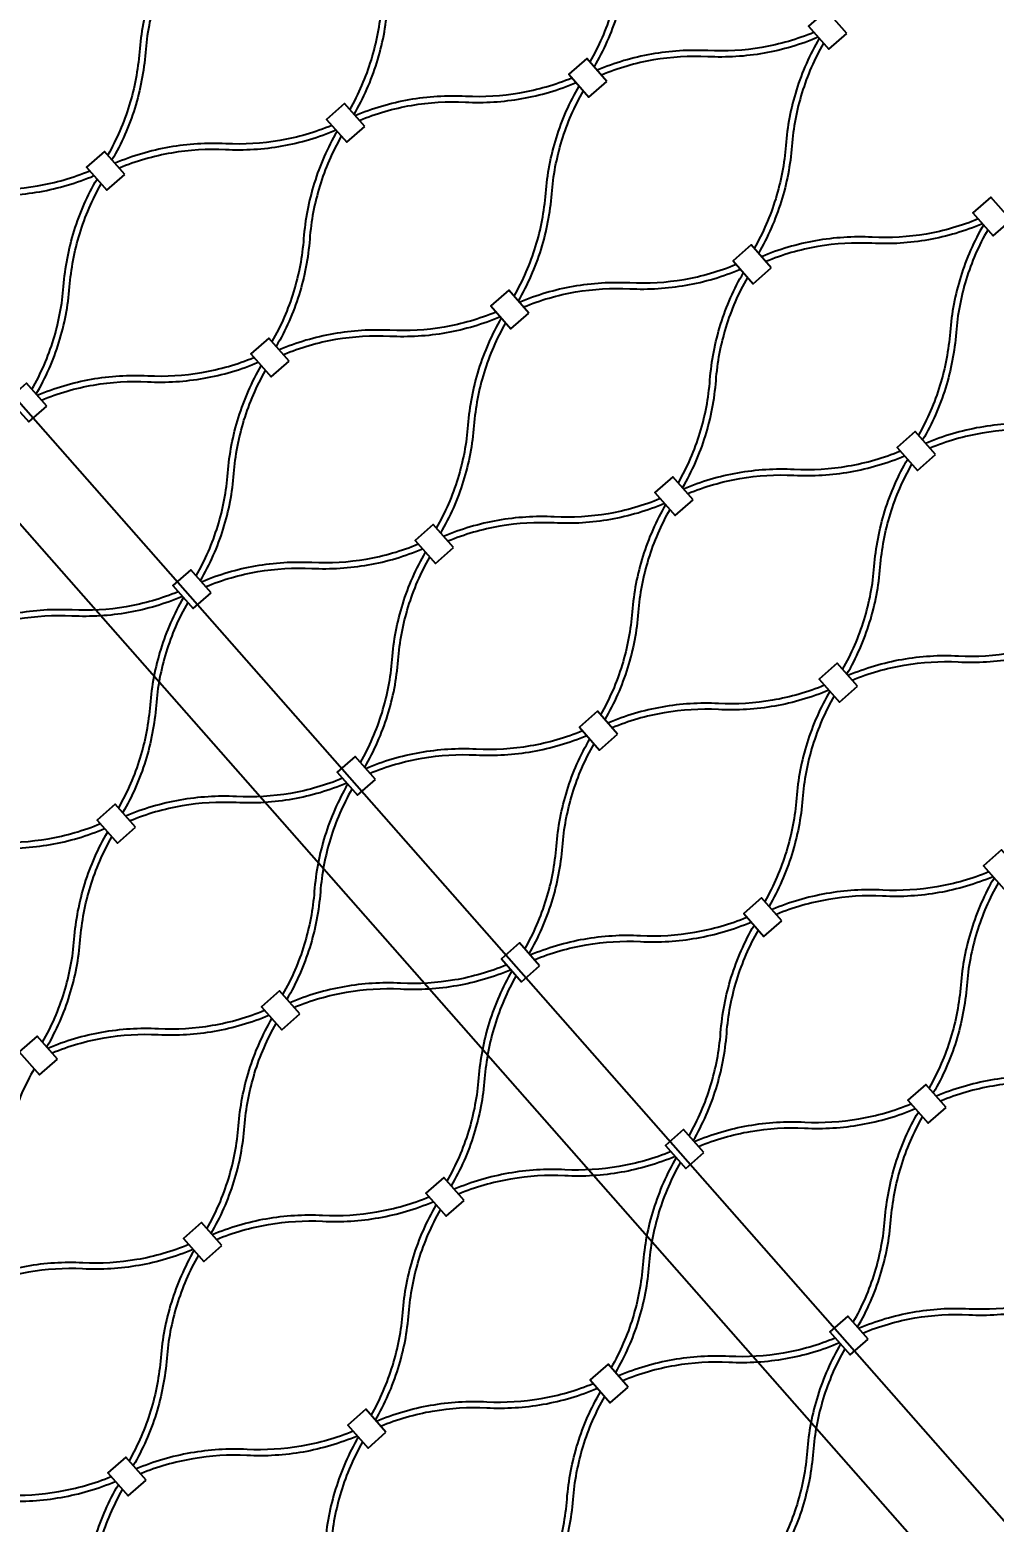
# Model space of a CAD drawing. Header units: millimetres. Extents: x 832728086 to 834530684, y 817551485 to 818349469.
# Drawn here: x 834421686.2 to 834421927.6, y 817819860.6 to 817820234.3 of the extents above; entities that cross this region are included whole.
import ezdxf

# ---------------------------------------------------------------- set-up
doc = ezdxf.new("R2010")
doc.units = ezdxf.units.MM
doc.header["$LTSCALE"] = 100
doc.layers.add('056-Railing-l', color=6, linetype='Continuous', lineweight=25)
doc.layers.add('DLN0401_', color=7, linetype='Continuous')
doc.layers.add('mesh- l', color=8, linetype='Continuous')
doc.styles.get("Standard").update_dxf_attribs({"font": 'swiss.ttf'})

msp = doc.modelspace()

# ---------------------------------------------------------------- linework, layer by layer
at = {"layer": '056-Railing-l'}
for points in [[(834421507.0916, 817820341.5826), (834422027.0409, 817819750.7814)], [(834421492.0779, 817820328.3694), (834422012.0272, 817819737.5682)]]:
    msp.add_lwpolyline(points, dxfattribs=at)
at = {"layer": 'mesh- l'}
for points in [[(834421842.6425, 817820278.899, 0.05643381), (834421836.9509, 817820265.953, 0.05608633), (834421834.2882, 817820252.0628, -0.05520174), (834421831.7551, 817820238.7218, -0.05548959), (834421826.3576, 817820226.2621)], [(834421843.7094, 817820277.6868, 0.05541212), (834421838.3255, 817820265.2387, 0.05509445), (834421835.7982, 817820251.9127, -0.0561917), (834421833.1295, 817820238.0075, -0.05650781), (834421827.4242, 817820225.0501)], [(834421766.2764, 817820214.3075, 0.05541212), (834421771.6603, 817820226.7556, 0.05509445), (834421774.1876, 817820240.0816, -0.0561917), (834421776.8562, 817820253.9867, -0.05650781), (834421782.5616, 817820266.9442)], [(834421767.3432, 817820213.0953, 0.05643381), (834421773.0348, 817820226.0413, 0.05608633), (834421775.6975, 817820239.9314, -0.05520174), (834421778.2306, 817820253.2725, -0.05548959), (834421783.6282, 817820265.7322)], [(834421721.9493, 817820255.593, 0.05643381), (834421716.2577, 817820242.6469, 0.05608633), (834421713.595, 817820228.7568, -0.05520174), (834421711.0619, 817820215.4157, -0.05548959), (834421705.6644, 817820202.956)], [(834421723.0162, 817820254.3808, 0.05541212), (834421717.6323, 817820241.9326, 0.05509445), (834421715.105, 817820228.6067, -0.0561917), (834421712.4363, 817820214.7015, -0.05650781), (834421706.731, 817820201.7441)], [(834421882.4654, 817820233.6496, -0.05541212), (834421869.4341, 817820229.8909, -0.05509445), (834421855.895, 817820229.0773, 0.0561917), (834421841.7635, 817820228.197, 0.05650781), (834421828.1862, 817820224.1842)], [(834421883.5323, 817820232.4373, -0.05643381), (834421869.968, 817820228.4368, -0.05608633), (834421855.8521, 817820227.5605, 0.05520174), (834421842.2973, 817820226.743, 0.05548959), (834421829.2528, 817820222.9723)], [(834421883.7631, 817820232.1751, 0.05643381), (834421878.0715, 817820219.2291, 0.05608633), (834421875.4087, 817820205.339, -0.05520174), (834421872.8756, 817820191.9979, -0.05548959), (834421867.4781, 817820179.5382)], [(834421884.8299, 817820230.9629, 0.05541212), (834421879.446, 817820218.5148, 0.05509445), (834421876.9187, 817820205.1888, -0.0561917), (834421874.2501, 817820191.2837, -0.05650781), (834421868.5447, 817820178.3262)], [(834421767.574, 817820212.8331, -0.05643381), (834421781.1383, 817820216.8336, -0.05608633), (834421795.2541, 817820217.7099, 0.05520174), (834421808.8089, 817820218.5274, 0.05548959), (834421821.8534, 817820222.2981)], [(834421768.6408, 817820211.6208, -0.05541212), (834421781.6721, 817820215.3795, -0.05509445), (834421795.2112, 817820216.1931, 0.0561917), (834421809.3427, 817820217.0734, 0.05650781), (834421822.92, 817820221.0862)], [(834421807.3969, 817820167.5836, 0.05541212), (834421812.7808, 817820180.0317, 0.05509445), (834421815.3081, 817820193.3577, -0.0561917), (834421817.9767, 817820207.2629, -0.05650781), (834421823.6821, 817820220.2203)], [(834421808.4637, 817820166.3714, 0.05643381), (834421814.1553, 817820179.3174, 0.05608633), (834421816.8181, 817820193.2076, -0.05520174), (834421819.3512, 817820206.5486, -0.05548959), (834421824.7487, 817820219.0083)], [(834421761.7722, 817820210.3435, -0.05541212), (834421748.7409, 817820206.5849, -0.05509445), (834421735.2018, 817820205.7713, 0.0561917), (834421721.0703, 817820204.891, 0.05650781), (834421707.493, 817820200.8782)], [(834421762.8391, 817820209.1313, -0.05643381), (834421749.2748, 817820205.1307, -0.05608633), (834421735.1589, 817820204.2544, 0.05520174), (834421721.6041, 817820203.437, 0.05548959), (834421708.5596, 817820199.6663)], [(834421763.0699, 817820208.8691, 0.05643381), (834421757.3783, 817820195.9231, 0.05608633), (834421754.7155, 817820182.0329, -0.05520174), (834421752.1824, 817820168.6919, -0.05548959), (834421746.7849, 817820156.2322)], [(834421764.1367, 817820207.6569, 0.05541212), (834421758.7528, 817820195.2087, 0.05509445), (834421756.2255, 817820181.8828, -0.0561917), (834421753.5569, 817820167.9776, -0.05650781), (834421747.8515, 817820155.0202)], [(834421646.8808, 817820189.527, -0.05643381), (834421660.4451, 817820193.5276, -0.05608633), (834421674.5609, 817820194.4039, 0.05520174), (834421688.1157, 817820195.2214, 0.05548959), (834421701.1602, 817820198.9921)], [(834421647.9476, 817820188.3148, -0.05541212), (834421660.9789, 817820192.0735, -0.05509445), (834421674.518, 817820192.8871, 0.0561917), (834421688.6495, 817820193.7673, 0.05650781), (834421702.2268, 817820197.7801)], [(834421686.7037, 817820144.2776, 0.05541212), (834421692.0876, 817820156.7257, 0.05509445), (834421694.6149, 817820170.0517, -0.0561917), (834421697.2835, 817820183.9568, -0.05650781), (834421702.9889, 817820196.9142)], [(834421687.7705, 817820143.0654, 0.05643381), (834421693.4621, 817820156.0114, 0.05608633), (834421696.1249, 817820169.9015, -0.05520174), (834421698.658, 817820183.2426, -0.05548959), (834421704.0555, 817820195.7023)], [(834421923.586, 817820186.9257, -0.05541212), (834421910.5546, 817820183.167, -0.05509445), (834421897.0156, 817820182.3534, 0.0561917), (834421882.884, 817820181.4731, 0.05650781), (834421869.3067, 817820177.4603)], [(834421924.6528, 817820185.7135, -0.05643381), (834421911.0885, 817820181.7129, -0.05608633), (834421896.9727, 817820180.8366, 0.05520174), (834421883.4178, 817820180.0191, 0.05548959), (834421870.3733, 817820176.2484)], [(834421924.8836, 817820185.4512, 0.05643381), (834421919.192, 817820172.5052, 0.05608633), (834421916.5292, 817820158.6151, -0.05520174), (834421913.9961, 817820145.274, -0.05548959), (834421908.5986, 817820132.8143)], [(834421925.9504, 817820184.239, 0.05541212), (834421920.5665, 817820171.7909, 0.05509445), (834421918.0392, 817820158.4649, -0.0561917), (834421915.3706, 817820144.5598, -0.05650781), (834421909.6652, 817820131.6024)], [(834421808.6945, 817820166.1092, -0.05643381), (834421822.2588, 817820170.1097, -0.05608633), (834421836.3746, 817820170.9861, 0.05520174), (834421849.9295, 817820171.8035, 0.05548959), (834421862.974, 817820175.5742)], [(834421809.7613, 817820164.8969, -0.05541212), (834421822.7927, 817820168.6556, -0.05509445), (834421836.3317, 817820169.4692, 0.0561917), (834421850.4633, 817820170.3495, 0.05650781), (834421864.0406, 817820174.3623)], [(834421848.5174, 817820120.8597, 0.05541212), (834421853.9013, 817820133.3079, 0.05509445), (834421856.4286, 817820146.6338, -0.0561917), (834421859.0972, 817820160.539, -0.05650781), (834421864.8026, 817820173.4964)], [(834421849.5842, 817820119.6475, 0.05643381), (834421855.2758, 817820132.5935, 0.05608633), (834421857.9386, 817820146.4837, -0.05520174), (834421860.4717, 817820159.8247, -0.05548959), (834421865.8692, 817820172.2844)], [(834421802.8928, 817820163.6197, -0.05541212), (834421789.8614, 817820159.861, -0.05509445), (834421776.3224, 817820159.0474, 0.0561917), (834421762.1908, 817820158.1671, 0.05650781), (834421748.6135, 817820154.1543)], [(834421803.9596, 817820162.4074, -0.05643381), (834421790.3953, 817820158.4069, -0.05608633), (834421776.2795, 817820157.5305, 0.05520174), (834421762.7246, 817820156.7131, 0.05548959), (834421749.6801, 817820152.9424)], [(834421804.1904, 817820162.1452, 0.05643381), (834421798.4988, 817820149.1992, 0.05608633), (834421795.836, 817820135.309, -0.05520174), (834421793.3029, 817820121.968, -0.05548959), (834421787.9054, 817820109.5083)], [(834421805.2572, 817820160.933, 0.05541212), (834421799.8733, 817820148.4849, 0.05509445), (834421797.346, 817820135.1589, -0.0561917), (834421794.6774, 817820121.2537, -0.05650781), (834421788.972, 817820108.2963)], [(834421688.0013, 817820142.8031, -0.05643381), (834421701.5656, 817820146.8037, -0.05608633), (834421715.6814, 817820147.68, 0.05520174), (834421729.2363, 817820148.4975, 0.05548959), (834421742.2808, 817820152.2682)], [(834421689.0681, 817820141.5909, -0.05541212), (834421702.0995, 817820145.3496, -0.05509445), (834421715.6385, 817820146.1632, 0.0561917), (834421729.7701, 817820147.0435, 0.05650781), (834421743.3474, 817820151.0563)], [(834421727.8242, 817820097.5537, 0.05541212), (834421733.2081, 817820110.0018, 0.05509445), (834421735.7354, 817820123.3278, -0.0561917), (834421738.404, 817820137.2329, -0.05650781), (834421744.1094, 817820150.1904)], [(834421728.891, 817820096.3415, 0.05643381), (834421734.5826, 817820109.2875, 0.05608633), (834421737.2454, 817820123.1776, -0.05520174), (834421739.7785, 817820136.5187, -0.05548959), (834421745.176, 817820148.9784)], [(834421964.7065, 817820140.2018, -0.05541212), (834421951.6752, 817820136.4431, -0.05509445), (834421938.1361, 817820135.6295, 0.0561917), (834421924.0046, 817820134.7493, 0.05650781), (834421910.4273, 817820130.7365)], [(834421965.7733, 817820138.9896, -0.05643381), (834421952.209, 817820134.989, -0.05608633), (834421938.0932, 817820134.1127, 0.05520174), (834421924.5384, 817820133.2952, 0.05548959), (834421911.4939, 817820129.5245)], [(834421849.815, 817820119.3853, -0.05643381), (834421863.3793, 817820123.3859, -0.05608633), (834421877.4952, 817820124.2622, 0.05520174), (834421891.05, 817820125.0796, 0.05548959), (834421904.0945, 817820128.8503)], [(834421850.8819, 817820118.1731, -0.05541212), (834421863.9132, 817820121.9317, -0.05509445), (834421877.4523, 817820122.7453, 0.0561917), (834421891.5838, 817820123.6256, 0.05650781), (834421905.1611, 817820127.6384)], [(834421889.6379, 817820074.1358, 0.05541212), (834421895.0218, 817820086.584, 0.05509445), (834421897.5491, 817820099.9099, -0.0561917), (834421900.2178, 817820113.8151, -0.05650781), (834421905.9231, 817820126.7725)], [(834421890.7048, 817820072.9236, 0.05643381), (834421896.3964, 817820085.8697, 0.05608633), (834421899.0591, 817820099.7598, -0.05520174), (834421901.5922, 817820113.1009, -0.05548959), (834421906.9897, 817820125.5606)], [(834421844.0133, 817820116.8958, -0.05541212), (834421830.982, 817820113.1371, -0.05509445), (834421817.4429, 817820112.3235, 0.0561917), (834421803.3114, 817820111.4432, 0.05650781), (834421789.7341, 817820107.4304)], [(834421845.0801, 817820115.6835, -0.05643381), (834421831.5158, 817820111.683, -0.05608633), (834421817.4, 817820110.8067, 0.05520174), (834421803.8452, 817820109.9892, 0.05548959), (834421790.8007, 817820106.2185)], [(834421845.3109, 817820115.4213, 0.05643381), (834421839.6193, 817820102.4753, 0.05608633), (834421836.9566, 817820088.5852, -0.05520174), (834421834.4235, 817820075.2441, -0.05548959), (834421829.0259, 817820062.7844)], [(834421846.3777, 817820114.2091, 0.05541212), (834421840.9938, 817820101.761, 0.05509445), (834421838.4665, 817820088.435, -0.0561917), (834421835.7979, 817820074.5299, -0.05650781), (834421830.0925, 817820061.5724)], [(834421729.1218, 817820096.0793, -0.05643381), (834421742.6861, 817820100.0798, -0.05608633), (834421756.802, 817820100.9561, 0.05520174), (834421770.3568, 817820101.7736, 0.05548959), (834421783.4013, 817820105.5443)], [(834421730.1887, 817820094.867, -0.05541212), (834421743.22, 817820098.6257, -0.05509445), (834421756.7591, 817820099.4393, 0.0561917), (834421770.8906, 817820100.3196, 0.05650781), (834421784.4679, 817820104.3324)], [(834421768.9447, 817820050.8298, 0.05541212), (834421774.3286, 817820063.2779, 0.05509445), (834421776.8559, 817820076.6039, -0.0561917), (834421779.5246, 817820090.5091, -0.05650781), (834421785.2299, 817820103.4665)], [(834421770.0116, 817820049.6176, 0.05643381), (834421775.7032, 817820062.5636, 0.05608633), (834421778.3659, 817820076.4538, -0.05520174), (834421780.899, 817820089.7948, -0.05548959), (834421786.2965, 817820102.2545)], [(834421723.3201, 817820093.5897, -0.05541212), (834421710.2888, 817820089.8311, -0.05509445), (834421696.7497, 817820089.0175, 0.0561917), (834421682.6182, 817820088.1372, 0.05650781), (834421669.0409, 817820084.1244)], [(834421724.3869, 817820092.3775, -0.05643381), (834421710.8226, 817820088.3769, -0.05608633), (834421696.7068, 817820087.5006, 0.05520174), (834421683.152, 817820086.6832, 0.05548959), (834421670.1075, 817820082.9125)], [(834421724.6177, 817820092.1153, 0.05643381), (834421718.9261, 817820079.1693, 0.05608633), (834421716.2634, 817820065.2791, -0.05520174), (834421713.7303, 817820051.938, -0.05548959), (834421708.3327, 817820039.4783)], [(834421725.6846, 817820090.9031, 0.05541212), (834421720.3006, 817820078.4549, 0.05509445), (834421717.7733, 817820065.129, -0.0561917), (834421715.1047, 817820051.2238, -0.05650781), (834421709.3993, 817820038.2664)], [(834421890.9355, 817820072.6614, -0.05643381), (834421904.4998, 817820076.662, -0.05608633), (834421918.6157, 817820077.5383, 0.05520174), (834421932.1705, 817820078.3558, 0.05548959), (834421945.215, 817820082.1264)], [(834421892.0024, 817820071.4492, -0.05541212), (834421905.0337, 817820075.2078, -0.05509445), (834421918.5728, 817820076.0215, 0.0561917), (834421932.7043, 817820076.9017, 0.05650781), (834421946.2816, 817820080.9145)], [(834421885.1338, 817820070.1719, -0.05541212), (834421872.1025, 817820066.4132, -0.05509445), (834421858.5634, 817820065.5996, 0.0561917), (834421844.4319, 817820064.7193, 0.05650781), (834421830.8546, 817820060.7065)], [(834421886.2006, 817820068.9597, -0.05643381), (834421872.6364, 817820064.9591, -0.05608633), (834421858.5205, 817820064.0828, 0.05520174), (834421844.9657, 817820063.2653, 0.05548959), (834421831.9212, 817820059.4946)], [(834421886.4314, 817820068.6974, 0.05643381), (834421880.7398, 817820055.7514, 0.05608633), (834421878.0771, 817820041.8613, -0.05520174), (834421875.544, 817820028.5202, -0.05548959), (834421870.1464, 817820016.0605)], [(834421887.4983, 817820067.4852, 0.05541212), (834421882.1143, 817820055.0371, 0.05509445), (834421879.5871, 817820041.7111, -0.0561917), (834421876.9184, 817820027.806, -0.05650781), (834421871.213, 817820014.8486)], [(834421770.2423, 817820049.3554, -0.05643381), (834421783.8066, 817820053.3559, -0.05608633), (834421797.9225, 817820054.2322, 0.05520174), (834421811.4773, 817820055.0497, 0.05548959), (834421824.5218, 817820058.8204)], [(834421771.3092, 817820048.1431, -0.05541212), (834421784.3405, 817820051.9018, -0.05509445), (834421797.8796, 817820052.7154, 0.0561917), (834421812.0111, 817820053.5957, 0.05650781), (834421825.5884, 817820057.6085)], [(834421810.0652, 817820004.1059, 0.05541212), (834421815.4492, 817820016.5541, 0.05509445), (834421817.9764, 817820029.88, -0.0561917), (834421820.6451, 817820043.7852, -0.05650781), (834421826.3505, 817820056.7426)], [(834421811.1321, 817820002.8937, 0.05643381), (834421816.8237, 817820015.8397, 0.05608633), (834421819.4864, 817820029.7299, -0.05520174), (834421822.0195, 817820043.0709, -0.05548959), (834421827.4171, 817820055.5306)], [(834421764.4406, 817820046.8659, -0.05541212), (834421751.4093, 817820043.1072, -0.05509445), (834421737.8702, 817820042.2936, 0.0561917), (834421723.7387, 817820041.4133, 0.05650781), (834421710.1614, 817820037.4005)], [(834421765.5075, 817820045.6536, -0.05643381), (834421751.9432, 817820041.6531, -0.05608633), (834421737.8273, 817820040.7767, 0.05520174), (834421724.2725, 817820039.9593, 0.05548959), (834421711.228, 817820036.1886)], [(834421765.7382, 817820045.3914, 0.05643381), (834421760.0466, 817820032.4454, 0.05608633), (834421757.3839, 817820018.5552, -0.05520174), (834421754.8508, 817820005.2142, -0.05548959), (834421749.4532, 817819992.7545)], [(834421766.8051, 817820044.1792, 0.05541212), (834421761.4211, 817820031.731, 0.05509445), (834421758.8939, 817820018.4051, -0.0561917), (834421756.2252, 817820004.4999, -0.05650781), (834421750.5198, 817819991.5425)], [(834421649.5491, 817820026.0493, -0.05643381), (834421663.1134, 817820030.0499, -0.05608633), (834421677.2293, 817820030.9262, 0.05520174), (834421690.7841, 817820031.7437, 0.05548959), (834421703.8286, 817820035.5144)], [(834421650.616, 817820024.8371, -0.05541212), (834421663.6473, 817820028.5958, -0.05509445), (834421677.1864, 817820029.4094, 0.0561917), (834421691.3179, 817820030.2897, 0.05650781), (834421704.8952, 817820034.3025)], [(834421689.372, 817819980.7999, 0.05541212), (834421694.756, 817819993.248, 0.05509445), (834421697.2832, 817820006.574, -0.0561917), (834421699.9519, 817820020.4791, -0.05650781), (834421705.6573, 817820033.4366)], [(834421690.4389, 817819979.5877, 0.05643381), (834421696.1305, 817819992.5337, 0.05608633), (834421698.7932, 817820006.4238, -0.05520174), (834421701.3263, 817820019.7649, -0.05548959), (834421706.7239, 817820032.2246)], [(834421926.2543, 817820023.448, -0.05541212), (834421913.223, 817820019.6893, -0.05509445), (834421899.6839, 817820018.8757, 0.0561917), (834421885.5524, 817820017.9955, 0.05650781), (834421871.9751, 817820013.9827)], [(834421927.3212, 817820022.2358, -0.05643381), (834421913.7569, 817820018.2352, -0.05608633), (834421899.641, 817820017.3589, 0.05520174), (834421886.0862, 817820016.5414, 0.05548959), (834421873.0417, 817820012.7707)], [(834421927.5519, 817820021.9735, 0.05643381), (834421921.8603, 817820009.0275, 0.05608633), (834421919.1976, 817819995.1374, -0.05520174), (834421916.6645, 817819981.7963, -0.05548959), (834421911.267, 817819969.3366)], [(834421928.6188, 817820020.7613, 0.05541212), (834421923.2349, 817820008.3132, 0.05509445), (834421920.7076, 817819994.9872, -0.0561917), (834421918.0389, 817819981.0821, -0.05650781), (834421912.3336, 817819968.1247)], [(834421811.3629, 817820002.6315, -0.05643381), (834421824.9271, 817820006.6321, -0.05608633), (834421839.043, 817820007.5084, 0.05520174), (834421852.5978, 817820008.3258, 0.05548959), (834421865.6423, 817820012.0965)], [(834421812.4297, 817820001.4193, -0.05541212), (834421825.461, 817820005.1779, -0.05509445), (834421839.0001, 817820005.9915, 0.0561917), (834421853.1316, 817820006.8718, 0.05650781), (834421866.7089, 817820010.8846)], [(834421851.1858, 817819957.382, 0.05541212), (834421856.5697, 817819969.8302, 0.05509445), (834421859.097, 817819983.1561, -0.0561917), (834421861.7656, 817819997.0613, -0.05650781), (834421867.471, 817820010.0187)], [(834421852.2526, 817819956.1698, 0.05643381), (834421857.9442, 817819969.1159, 0.05608633), (834421860.6069, 817819983.006, -0.05520174), (834421863.14, 817819996.3471, -0.05548959), (834421868.5376, 817820008.8068)], [(834421805.5611, 817820000.142, -0.05541212), (834421792.5298, 817819996.3833, -0.05509445), (834421778.9907, 817819995.5697, 0.0561917), (834421764.8592, 817819994.6894, 0.05650781), (834421751.2819, 817819990.6766)], [(834421806.628, 817819998.9297, -0.05643381), (834421793.0637, 817819994.9292, -0.05608633), (834421778.9478, 817819994.0529, 0.05520174), (834421765.393, 817819993.2354, 0.05548959), (834421752.3485, 817819989.4647)], [(834421806.8587, 817819998.6675, 0.05643381), (834421801.1671, 817819985.7215, 0.05608633), (834421798.5044, 817819971.8314, -0.05520174), (834421795.9713, 817819958.4903, -0.05548959), (834421790.5738, 817819946.0306)], [(834421807.9256, 817819997.4553, 0.05541212), (834421802.5417, 817819985.0072, 0.05509445), (834421800.0144, 817819971.6812, -0.0561917), (834421797.3457, 817819957.7761, -0.05650781), (834421791.6404, 817819944.8186)], [(834421690.6697, 817819979.3254, -0.05643381), (834421704.2339, 817819983.326, -0.05608633), (834421718.3498, 817819984.2023, 0.05520174), (834421731.9046, 817819985.0198, 0.05548959), (834421744.9491, 817819988.7905)], [(834421691.7365, 817819978.1132, -0.05541212), (834421704.7678, 817819981.8719, -0.05509445), (834421718.3069, 817819982.6855, 0.0561917), (834421732.4384, 817819983.5658, 0.05650781), (834421746.0157, 817819987.5786)], [(834421730.4926, 817819934.076, 0.05541212), (834421735.8765, 817819946.5241, 0.05509445), (834421738.4038, 817819959.8501, -0.0561917), (834421741.0724, 817819973.7553, -0.05650781), (834421746.7778, 817819986.7127)], [(834421731.5594, 817819932.8638, 0.05643381), (834421737.251, 817819945.8098, 0.05608633), (834421739.9137, 817819959.6999, -0.05520174), (834421742.4468, 817819973.041, -0.05548959), (834421747.8444, 817819985.5007)], [(834421967.3748, 817819976.7241, -0.05541212), (834421954.3435, 817819972.9654, -0.05509445), (834421940.8044, 817819972.1518, 0.0561917), (834421926.6729, 817819971.2716, 0.05650781), (834421913.0956, 817819967.2588)], [(834421687.2324, 817819974.1493, 0.05541212), (834421681.8485, 817819961.7011, 0.05509445), (834421679.3212, 817819948.3752, -0.0561917), (834421676.6525, 817819934.47, -0.05650781), (834421670.9472, 817819921.5126)], [(834421968.4417, 817819975.5119, -0.05643381), (834421954.8774, 817819971.5113, -0.05608633), (834421940.7615, 817819970.635, 0.05520174), (834421927.2067, 817819969.8175, 0.05548959), (834421914.1622, 817819966.0468)], [(834421852.4834, 817819955.9076, -0.05643381), (834421866.0477, 817819959.9082, -0.05608633), (834421880.1635, 817819960.7845, 0.05520174), (834421893.7183, 817819961.602, 0.05548959), (834421906.7629, 817819965.3726)], [(834421853.5502, 817819954.6954, -0.05541212), (834421866.5815, 817819958.454, -0.05509445), (834421880.1206, 817819959.2676, 0.0561917), (834421894.2521, 817819960.1479, 0.05650781), (834421907.8294, 817819964.1607)], [(834421892.3063, 817819910.6581, 0.05541212), (834421897.6902, 817819923.1063, 0.05509445), (834421900.2175, 817819936.4323, -0.0561917), (834421902.8861, 817819950.3374, -0.05650781), (834421908.5915, 817819963.2948)], [(834421893.3731, 817819909.4459, 0.05643381), (834421899.0647, 817819922.392, 0.05608633), (834421901.7275, 817819936.2821, -0.05520174), (834421904.2606, 817819949.6232, -0.05548959), (834421909.6581, 817819962.0829)], [(834421846.6816, 817819953.4181, -0.05541212), (834421833.6503, 817819949.6594, -0.05509445), (834421820.1112, 817819948.8458, 0.0561917), (834421805.9797, 817819947.9655, 0.05650781), (834421792.4024, 817819943.9527)], [(834421847.7485, 817819952.2059, -0.05643381), (834421834.1842, 817819948.2053, -0.05608633), (834421820.0683, 817819947.329, 0.05520174), (834421806.5135, 817819946.5115, 0.05548959), (834421793.469, 817819942.7408)], [(834421847.9793, 817819951.9436, 0.05643381), (834421842.2877, 817819938.9976, 0.05608633), (834421839.6249, 817819925.1075, -0.05520174), (834421837.0918, 817819911.7664, -0.05548959), (834421831.6943, 817819899.3067)], [(834421849.0461, 817819950.7314, 0.05541212), (834421843.6622, 817819938.2833, 0.05509445), (834421841.1349, 817819924.9573, -0.0561917), (834421838.4663, 817819911.0522, -0.05650781), (834421832.7609, 817819898.0947)], [(834421731.7902, 817819932.6016, -0.05643381), (834421745.3545, 817819936.6021, -0.05608633), (834421759.4703, 817819937.4784, 0.05520174), (834421773.0251, 817819938.2959, 0.05548959), (834421786.0697, 817819942.0666)], [(834421732.857, 817819931.3893, -0.05541212), (834421745.8883, 817819935.148, -0.05509445), (834421759.4274, 817819935.9616, 0.0561917), (834421773.5589, 817819936.8419, 0.05650781), (834421787.1363, 817819940.8547)], [(834421771.6131, 817819887.3521, 0.05541212), (834421776.997, 817819899.8003, 0.05509445), (834421779.5243, 817819913.1262, -0.0561917), (834421782.1929, 817819927.0314, -0.05650781), (834421787.8983, 817819939.9888)], [(834421772.6799, 817819886.1399, 0.05643381), (834421778.3715, 817819899.0859, 0.05608633), (834421781.0343, 817819912.9761, -0.05520174), (834421783.5674, 817819926.3171, -0.05548959), (834421788.9649, 817819938.7768)], [(834421725.9884, 817819930.112, -0.05541212), (834421712.9571, 817819926.3534, -0.05509445), (834421699.4181, 817819925.5398, 0.0561917), (834421685.2865, 817819924.6595, 0.05650781), (834421671.7092, 817819920.6467)], [(834421727.0553, 817819928.8998, -0.05643381), (834421713.491, 817819924.8992, -0.05608633), (834421699.3751, 817819924.0229, 0.05520174), (834421685.8203, 817819923.2055, 0.05548959), (834421672.7758, 817819919.4348)], [(834421727.2861, 817819928.6376, 0.05643381), (834421721.5945, 817819915.6916, 0.05608633), (834421718.9317, 817819901.8014, -0.05520174), (834421716.3986, 817819888.4604, -0.05548959), (834421711.0011, 817819876.0007)], [(834421728.3529, 817819927.4254, 0.05541212), (834421722.969, 817819914.9772, 0.05509445), (834421720.4417, 817819901.6513, -0.0561917), (834421717.7731, 817819887.7461, -0.05650781), (834421712.0677, 817819874.7887)], [(834421893.6039, 817819909.1837, -0.05643381), (834421907.1682, 817819913.1843, -0.05608633), (834421921.2841, 817819914.0606, 0.05520174), (834421934.8389, 817819914.8781, 0.05548959), (834421947.8834, 817819918.6488)], [(834421894.6707, 817819907.9715, -0.05541212), (834421907.7021, 817819911.7301, -0.05509445), (834421921.2411, 817819912.5438, 0.0561917), (834421935.3727, 817819913.424, 0.05650781), (834421948.95, 817819917.4368)], [(834421887.8022, 817819906.6942, -0.05541212), (834421874.7708, 817819902.9355, -0.05509445), (834421861.2318, 817819902.1219, 0.0561917), (834421847.1003, 817819901.2416, 0.05650781), (834421833.5229, 817819897.2288)], [(834421888.869, 817819905.482, -0.05643381), (834421875.3047, 817819901.4814, -0.05608633), (834421861.1889, 817819900.6051, 0.05520174), (834421847.6341, 817819899.7876, 0.05548959), (834421834.5895, 817819896.0169)], [(834421889.0998, 817819905.2197, 0.05643381), (834421883.4082, 817819892.2737, 0.05608633), (834421880.7454, 817819878.3836, -0.05520174), (834421878.2124, 817819865.0425, -0.05548959), (834421872.8148, 817819852.5828)], [(834421890.1666, 817819904.0075, 0.05541212), (834421884.7827, 817819891.5594, 0.05509445), (834421882.2554, 817819878.2334, -0.0561917), (834421879.5868, 817819864.3283, -0.05650781), (834421873.8814, 817819851.3709)], [(834421772.9107, 817819885.8777, -0.05643381), (834421786.475, 817819889.8783, -0.05608633), (834421800.5909, 817819890.7546, 0.05520174), (834421814.1457, 817819891.572, 0.05548959), (834421827.1902, 817819895.3427)], [(834421773.9776, 817819884.6655, -0.05541212), (834421787.0089, 817819888.4241, -0.05509445), (834421800.5479, 817819889.2377, 0.0561917), (834421814.6795, 817819890.118, 0.05650781), (834421828.2568, 817819894.1308)], [(834421812.7336, 817819840.6282, 0.05541212), (834421818.1175, 817819853.0764, 0.05509445), (834421820.6448, 817819866.4023, -0.0561917), (834421823.3134, 817819880.3075, -0.05650781), (834421829.0188, 817819893.2649)], [(834421813.8005, 817819839.416, 0.05643381), (834421819.4921, 817819852.3621, 0.05608633), (834421822.1548, 817819866.2522, -0.05520174), (834421824.6879, 817819879.5933, -0.05548959), (834421830.0854, 817819892.053)], [(834421767.109, 817819883.3882, -0.05541212), (834421754.0776, 817819879.6295, -0.05509445), (834421740.5386, 817819878.8159, 0.0561917), (834421726.4071, 817819877.9356, 0.05650781), (834421712.8297, 817819873.9228)], [(834421768.1758, 817819882.1759, -0.05643381), (834421754.6115, 817819878.1754, -0.05608633), (834421740.4957, 817819877.2991, 0.05520174), (834421726.9409, 817819876.4816, 0.05548959), (834421713.8963, 817819872.7109)], [(834421768.4066, 817819881.9137, 0.05643381), (834421762.715, 817819868.9677, 0.05608633), (834421760.0523, 817819855.0775, -0.05520174), (834421757.5192, 817819841.7365, -0.05548959), (834421752.1216, 817819829.2768)], [(834421769.4734, 817819880.7015, 0.05541212), (834421764.0895, 817819868.2534, 0.05509445), (834421761.5622, 817819854.9274, -0.0561917), (834421758.8936, 817819841.0222, -0.05650781), (834421753.1882, 817819828.0648)], [(834421652.2175, 817819862.5716, -0.05643381), (834421665.7818, 817819866.5722, -0.05608633), (834421679.8977, 817819867.4485, 0.05520174), (834421693.4525, 817819868.266, 0.05548959), (834421706.497, 817819872.0367)], [(834421653.2844, 817819861.3594, -0.05541212), (834421666.3157, 817819865.1181, -0.05509445), (834421679.8547, 817819865.9317, 0.0561917), (834421693.9863, 817819866.812, 0.05650781), (834421707.5636, 817819870.8248)], [(834421692.0404, 817819817.3222, 0.05541212), (834421697.4243, 817819829.7703, 0.05509445), (834421699.9516, 817819843.0963, -0.0561917), (834421702.6203, 817819857.0014, -0.05650781), (834421708.3256, 817819869.9589)], [(834421693.1073, 817819816.11, 0.05643381), (834421698.7989, 817819829.056, 0.05608633), (834421701.4616, 817819842.9461, -0.05520174), (834421703.9947, 817819856.2872, -0.05548959), (834421709.3922, 817819868.7469)]]:
    msp.add_lwpolyline(points, format="xyb", dxfattribs=at)
for points in [[(834421890.6839, 817820233.3931), (834421885.6197, 817820239.1473), (834421881.1156, 817820235.1834), (834421886.1797, 817820229.4291)], [(834421830.6409, 817820221.3951), (834421825.5767, 817820227.1493), (834421821.0726, 817820223.1853), (834421826.1368, 817820217.4311)], [(834421769.9907, 817820210.087), (834421764.9265, 817820215.8413), (834421760.4224, 817820211.8773), (834421765.4866, 817820206.1231)], [(834421709.9477, 817820198.089), (834421704.8835, 817820203.8433), (834421700.3794, 817820199.8793), (834421705.4436, 817820194.1251)], [(834421931.8044, 817820186.6692), (834421926.7402, 817820192.4234), (834421922.2361, 817820188.4595), (834421927.3003, 817820182.7052)], [(834421871.7614, 817820174.6712), (834421866.6973, 817820180.4254), (834421862.1931, 817820176.4614), (834421867.2573, 817820170.7072)], [(834421811.1112, 817820163.3632), (834421806.047, 817820169.1174), (834421801.5429, 817820165.1534), (834421806.6071, 817820159.3992)], [(834421751.0682, 817820151.3651), (834421746.0041, 817820157.1194), (834421741.4999, 817820153.1554), (834421746.5641, 817820147.4012)], [(834421690.418, 817820140.0571), (834421685.3538, 817820145.8114), (834421680.8497, 817820141.8474), (834421685.9139, 817820136.0932)], [(834421912.8819, 817820127.9473), (834421907.8178, 817820133.7015), (834421903.3137, 817820129.7376), (834421908.3778, 817820123.9833)], [(834421852.2317, 817820116.6393), (834421847.1675, 817820122.3935), (834421842.6634, 817820118.4296), (834421847.7276, 817820112.6753)], [(834421792.1887, 817820104.6413), (834421787.1246, 817820110.3955), (834421782.6205, 817820106.4315), (834421787.6846, 817820100.6773)], [(834421731.5385, 817820093.3332), (834421726.4744, 817820099.0875), (834421721.9702, 817820095.1235), (834421727.0344, 817820089.3693)], [(834421893.3522, 817820069.9154), (834421888.2881, 817820075.6696), (834421883.784, 817820071.7057), (834421888.8481, 817820065.9514)], [(834421833.3093, 817820057.9174), (834421828.2451, 817820063.6716), (834421823.741, 817820059.7076), (834421828.8051, 817820053.9534)], [(834421772.659, 817820046.6094), (834421767.5949, 817820052.3636), (834421763.0908, 817820048.3996), (834421768.1549, 817820042.6454)], [(834421712.6161, 817820034.6113), (834421707.5519, 817820040.3656), (834421703.0478, 817820036.4016), (834421708.1119, 817820030.6474)], [(834421934.4727, 817820023.1915), (834421929.4086, 817820028.9457), (834421924.9045, 817820024.9818), (834421929.9686, 817820019.2275)], [(834421874.4298, 817820011.1935), (834421869.3656, 817820016.9477), (834421864.8615, 817820012.9838), (834421869.9257, 817820007.2295)], [(834421813.7796, 817819999.8855), (834421808.7154, 817820005.6397), (834421804.2113, 817820001.6757), (834421809.2754, 817819995.9215)], [(834421753.7366, 817819987.8875), (834421748.6724, 817819993.6417), (834421744.1683, 817819989.6777), (834421749.2325, 817819983.9235)], [(834421693.0864, 817819976.5794), (834421688.0222, 817819982.3337), (834421683.5181, 817819978.3697), (834421688.5822, 817819972.6155)], [(834421915.5503, 817819964.4696), (834421910.4861, 817819970.2238), (834421905.982, 817819966.2599), (834421911.0462, 817819960.5056)], [(834421854.9001, 817819953.1616), (834421849.8359, 817819958.9158), (834421845.3318, 817819954.9519), (834421850.396, 817819949.1976)], [(834421794.8571, 817819941.1636), (834421789.7929, 817819946.9178), (834421785.2888, 817819942.9538), (834421790.353, 817819937.1996)], [(834421734.2069, 817819929.8556), (834421729.1427, 817819935.6098), (834421724.6386, 817819931.6458), (834421729.7028, 817819925.8916)], [(834421896.0206, 817819906.4377), (834421890.9564, 817819912.1919), (834421886.4523, 817819908.228), (834421891.5165, 817819902.4737)], [(834421835.9776, 817819894.4397), (834421830.9135, 817819900.1939), (834421826.4094, 817819896.23), (834421831.4735, 817819890.4757)], [(834421775.3274, 817819883.1317), (834421770.2632, 817819888.8859), (834421765.7591, 817819884.9219), (834421770.8233, 817819879.1677)], [(834421715.2844, 817819871.1336), (834421710.2203, 817819876.8879), (834421705.7162, 817819872.9239), (834421710.7803, 817819867.1697)]]:
    msp.add_lwpolyline(points, close=True, dxfattribs=at)
for points in [[(834421825.5767, 817820227.1493), (834421821.0726, 817820223.1853)], [(834421830.6409, 817820221.3951), (834421825.5767, 817820227.1493)], [(834421821.0726, 817820223.1853), (834421826.1368, 817820217.4311)], [(834421826.1368, 817820217.4311), (834421830.6409, 817820221.3951)], [(834421704.8835, 817820203.8433), (834421700.3794, 817820199.8793)], [(834421709.9477, 817820198.089), (834421704.8835, 817820203.8433)], [(834421700.3794, 817820199.8793), (834421705.4436, 817820194.1251)], [(834421705.4436, 817820194.1251), (834421709.9477, 817820198.089)], [(834421866.6973, 817820180.4254), (834421862.1931, 817820176.4614)], [(834421871.7614, 817820174.6712), (834421866.6973, 817820180.4254)], [(834421862.1931, 817820176.4614), (834421867.2573, 817820170.7072)], [(834421867.2573, 817820170.7072), (834421871.7614, 817820174.6712)], [(834421746.0041, 817820157.1194), (834421741.4999, 817820153.1554)], [(834421751.0682, 817820151.3651), (834421746.0041, 817820157.1194)], [(834421741.4999, 817820153.1554), (834421746.5641, 817820147.4012)], [(834421746.5641, 817820147.4012), (834421751.0682, 817820151.3651)], [(834421907.8178, 817820133.7015), (834421903.3137, 817820129.7376)], [(834421912.8819, 817820127.9473), (834421907.8178, 817820133.7015)], [(834421903.3137, 817820129.7376), (834421908.3778, 817820123.9833)], [(834421908.3778, 817820123.9833), (834421912.8819, 817820127.9473)], [(834421787.1246, 817820110.3955), (834421782.6205, 817820106.4315)], [(834421792.1887, 817820104.6413), (834421787.1246, 817820110.3955)], [(834421782.6205, 817820106.4315), (834421787.6846, 817820100.6773)], [(834421787.6846, 817820100.6773), (834421792.1887, 817820104.6413)], [(834421828.2451, 817820063.6716), (834421823.741, 817820059.7076)], [(834421833.3093, 817820057.9174), (834421828.2451, 817820063.6716)], [(834421823.741, 817820059.7076), (834421828.8051, 817820053.9534)], [(834421828.8051, 817820053.9534), (834421833.3093, 817820057.9174)], [(834421707.5519, 817820040.3656), (834421703.0478, 817820036.4016)], [(834421712.6161, 817820034.6113), (834421707.5519, 817820040.3656)], [(834421703.0478, 817820036.4016), (834421708.1119, 817820030.6474)], [(834421708.1119, 817820030.6474), (834421712.6161, 817820034.6113)], [(834421869.3656, 817820016.9477), (834421864.8615, 817820012.9838)], [(834421874.4298, 817820011.1935), (834421869.3656, 817820016.9477)], [(834421864.8615, 817820012.9838), (834421869.9257, 817820007.2295)], [(834421869.9257, 817820007.2295), (834421874.4298, 817820011.1935)], [(834421748.6724, 817819993.6417), (834421744.1683, 817819989.6777)], [(834421753.7366, 817819987.8875), (834421748.6724, 817819993.6417)], [(834421744.1683, 817819989.6777), (834421749.2325, 817819983.9235)], [(834421749.2325, 817819983.9235), (834421753.7366, 817819987.8875)], [(834421910.4861, 817819970.2238), (834421905.982, 817819966.2599)], [(834421915.5503, 817819964.4696), (834421910.4861, 817819970.2238)], [(834421905.982, 817819966.2599), (834421911.0462, 817819960.5056)], [(834421911.0462, 817819960.5056), (834421915.5503, 817819964.4696)], [(834421789.7929, 817819946.9178), (834421785.2888, 817819942.9538)], [(834421794.8571, 817819941.1636), (834421789.7929, 817819946.9178)], [(834421785.2888, 817819942.9538), (834421790.353, 817819937.1996)], [(834421790.353, 817819937.1996), (834421794.8571, 817819941.1636)], [(834421830.9135, 817819900.1939), (834421826.4094, 817819896.23)], [(834421835.9776, 817819894.4397), (834421830.9135, 817819900.1939)], [(834421826.4094, 817819896.23), (834421831.4735, 817819890.4757)], [(834421831.4735, 817819890.4757), (834421835.9776, 817819894.4397)], [(834421710.2203, 817819876.8879), (834421705.7162, 817819872.9239)], [(834421715.2844, 817819871.1336), (834421710.2203, 817819876.8879)], [(834421705.7162, 817819872.9239), (834421710.7803, 817819867.1697)], [(834421710.7803, 817819867.1697), (834421715.2844, 817819871.1336)]]:
    msp.add_lwpolyline(points, dxfattribs=at)

# ---------------------------------------------------------------- texts
at = {"layer": 'DLN0401_'}
msp.add_text('METAL BALUSTRADE', height=150, rotation=41.350197, dxfattribs=at).set_placement((834420595.1137, 817820123.3717))

doc.saveas('drawing.dxf')
